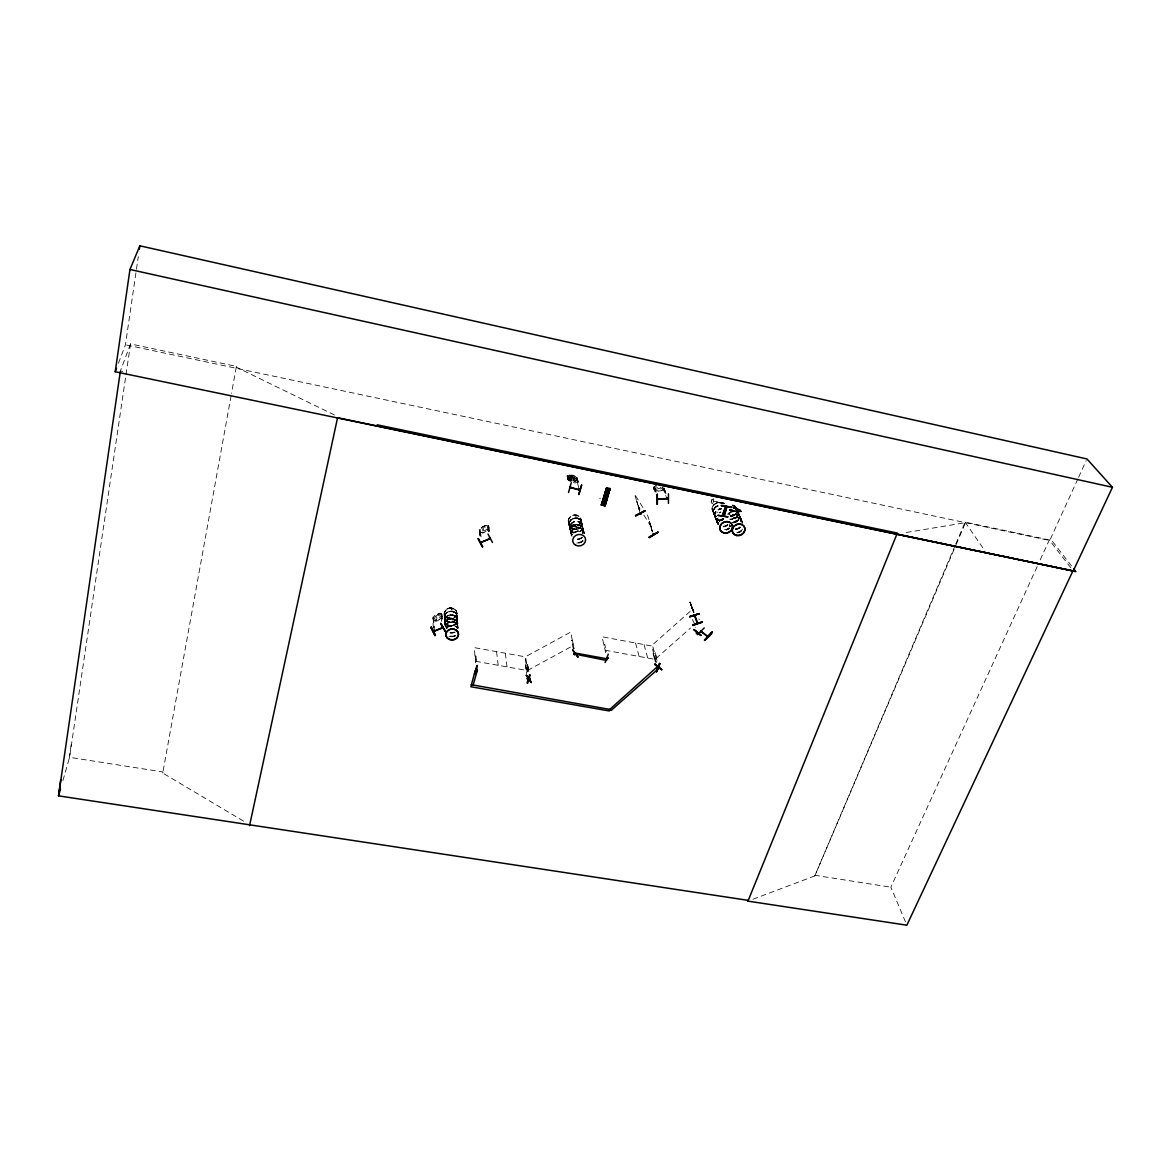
<?xml version="1.0" encoding="UTF-8"?>
<svg xmlns="http://www.w3.org/2000/svg" width="1171" height="1171" viewBox="0 0 1171 1171"><rect width="100%" height="100%" fill="white"/><g stroke="black" fill="none" stroke-linecap="round" stroke-linejoin="round"><path stroke-width="0.75" stroke-dasharray="5 3.75" d="M653.316 487.443L654.384 487.048L653.462 487.443L653.96 489.434L658.043 491.088L661.556 490.751M721.643 502.93L713.344 501.129L721.57 503.106M444.556 616.722C441.965 610.472 450.015 605.173 454.948 609.286M444.717 615.346L444.863 618.712M444.965 619.02L444.687 620.689L445.536 617.732M444.921 624.216L445.668 621.216L448.932 618.171M448.874 617.366L450.045 617.981M449.986 617.995L449.518 616.897L449.254 617.937M452.021 608.818L451.318 609.33M452.328 609.359L451.523 609.271M453.133 619.81L452.065 619.869L453.133 619.561M456.778 614.57L456.705 611.716L454.963 609.286M456.953 618.127L456.163 613.545M457.188 616.341A6.367 5.504 -4.1 0 1 447.82 621.538A6.367 5.504 -4.1 0 1 447.483 612.009A6.367 5.504 -4.1 0 1 457.188 616.341L456.397 619.4M457.261 621.801L457.114 618.434M457.554 620.132L455.753 624.216M457.817 623.47L457.041 626.441M69.265 758.384L71.46 742.575M118.417 363.317L125.429 344.801L136.187 271.013M136.451 269.213L138.295 256.61M62.941 780.53L69.572 757.33L125.736 376.418M126 374.618L130.537 343.923L236.41 366.377L231.492 393.412M568.184 520.949C568.316 515.02 577.098 512.561 580.318 517.523M576.059 532.585A6.426 5.709 -13.2 0 1 570.101 525.135L569.179 522.295M569.94 525.691L569.911 528.619L569.282 525.764M570.555 528.97L571.199 533.566M571.346 532.044L571.243 535.293M574.463 525.076L573.263 524.374L572.78 525.764M575.59 516.411L576.264 516.455M578.884 525.838L577.918 526.101M570.775 528.136L573.702 529.512L572.136 529.014A6.499 5.782 -13.2 0 1 572.209 518.914A6.499 5.782 -13.2 0 1 581.87 523.569L579.923 527.77M582.382 528.589L581.855 523.949M582.704 526.906L581.738 529.951M583.202 531.649L583.231 528.443M243.524 821.12L162.74 773.021L231.214 395.081M712.012 508.507C712.392 503.384 719.316 500.441 723.18 503.925M713.198 511.449L714.251 508.463M162.74 773.021L162.945 771.967L69.572 757.33M714.515 514.786L715.569 511.786M717.355 519.397L717.135 522.559L717.062 520.832M730.104 515.313L729.928 514.523M736.779 515.533L736.12 515.957M737.95 515.167L738.301 513.571M236.41 366.377L236.264 367.138L336.165 415.822M739.369 518.504L739.721 516.894L738.652 519.88M740.731 521.549L741.009 519.895M475.85 656.331L475.06 655.877L476.509 663.02M569.399 480.93L568.198 475.777L567.276 475.587L573.351 475.499M567.467 477.856L571.36 480.3M568.901 479.539L568.198 475.777M567.833 479.686L571.741 482.145M567.964 479.583L567.057 475.865L569.97 474.694C578.898 476.099 576.161 478.105 578.254 486.36M569.97 474.694L569.135 477.768L571.594 479.349L575.751 479.129L573.38 475.397M571.214 475.221L570.643 477.519L573.043 478.719L573.746 477.373C565.447 475.572 576.454 477.153 577.552 479.89L574.712 481.149L571.287 480.447M570.379 476.67L569.545 479.495M571.565 477.139L571.038 479.246L572.356 480.212M572.663 477.373L574.156 479.1L573.453 480.432M577.479 479.773L577.932 481.632M577.581 479.788L573.761 477.212L576.176 480.857L574.214 481.53M578.02 481.779L575.107 482.979L571.668 482.276M525.311 665.187L526.262 665.055L525.311 665.187L526.54 673.574M604.865 644.782L603.929 644.914L604.865 644.782L606.3 651.662M721.76 503.091L721.468 502.403L724.176 503.589L721.468 502.403M655.409 662.201L653.213 653.681L656.346 662.083M654.047 653.842L653.111 653.96M724.088 503.852L723.883 502.901M733.69 511.464L728.918 509.078M735.842 507.76L740.614 510.088M733.002 506.75L736.618 508.214L733.075 507.482M733.09 507.877L740.511 510.088L741.316 511.537L737.759 512.254L741.199 511.478L737.437 511.507M729.387 509.707L738.286 511.551L738.242 513.732M738.286 511.551L738.345 512.269L729.445 510.439M740.204 510.483C728.743 506.34 735.095 512.547 740.233 510.38M441.16 614.482C439.784 610.457 436.929 616.005 436.036 621.084L432.875 620.045M130.537 343.923L120.393 370.958L123.965 371.705M484.384 526.335L482.613 529.804L484.794 529.658L485.702 528.443L484.34 526.247M752.968 899.24L814.796 875.923L955.082 545.657M955.799 543.973L965.124 522.12L1049.318 539.948L1070.821 567.789M814.796 875.923L955.448 546.213M956.165 544.53L965.504 522.661L904.158 532.849M444.599 615.536L445.273 614.058M445.082 622.752L445.683 621.23M448.844 617.088L448.727 618.098M445.317 626.09L446.005 624.611M456.807 614.585C455.138 620.674 444.687 620.249 444.204 613.721M570.57 529.102L572.268 526.247M572.897 525.281L572.912 524.71M571.258 532.176L571.99 530.668M905.476 921.884L890.868 887.194L1037.184 566.53M1040.214 559.884L1049.318 539.948M1077.847 478.939L1049.743 540.504L125.429 344.801M1078.608 477.27L1086.205 460.627M577.83 525.794L578.781 525.53M582.543 533.083L583.085 531.429M485.365 525.633L482.276 526.994L481.164 531.078L485.409 530.463L487.341 528.37L487.151 526.891C480.403 523.13 495.304 527.916 485.321 525.545M717.311 519.47L718.057 517.992M737.232 516.543L737.993 515.094A6.499 5.665 -23.4 0 0 733.91 508.185M656.199 485.467L655.628 488.849L658.248 489.829L662.391 488.38L661.893 486.975M711.353 499.519C711.705 511.698 716.754 491.278 711.002 502.008M445.2 614.146L446.21 612.931M445.448 617.82L446.473 616.59M445.683 621.377L446.678 620.191M445.931 624.685L446.956 623.455M446.195 628.446L447.22 627.217M455.46 620.528L456.47 619.313M570.819 519.719L568.857 523.979L570.877 528.194M571.58 523.1L569.853 525.823L570.482 530.331M572.956 524.871L573.6 524.432M571.228 527.653L573.629 525.237L578.635 524.579M573.863 525.325L572.312 526.394M572.575 525.311L573.731 525.955L574.346 524.813M571.931 530.712L573.014 529.438M581.797 529.907L580.728 531.166A6.528 5.796 -13.2 0 0 579.938 522.281A6.528 5.796 -13.2 0 0 570.306 525.003A6.528 5.796 -13.2 0 0 574.463 532.922L570.497 530.361M488.746 526.057L489.054 528.136L486.141 531.502L482.935 532.907L479.598 532.146M485.409 525.559L482.174 526.862L479.32 530.302L480.242 537.416M719.828 503.545L720.194 503.501M716.608 512.151L717.94 512.195M734.876 514.713C738.477 512.02 737.188 505.726 732.622 505.067M439.184 619.81C446.517 610.881 439.169 621.816 435.993 620.996L432.772 620.103M433.372 628.124L432.655 617.659L435.612 614.614L438.788 613.443L441.716 613.999L440.882 614.336L441.467 621.391M698.692 618.859L699.468 619.444M479.876 535.323L479.246 529.892L480.095 529.526L481.091 537.05M489.302 531.546L488.614 526.145L487.809 526.452M690.129 611.408L652.32 645.001L657.136 661.571M656.082 658.453L690.348 628.168M692.749 619.342C691.666 619.4 695.515 624.128 695.633 627.568M655.233 652.569C654.252 652.598 657.751 657.59 657.78 661M433.49 617.6L434.412 631.169M664.352 488.614L661.483 490.708L664.235 488.614L665.962 493.635M653.316 487.546L656.126 485.321M446.663 620.162L449.503 618.581L452.84 618.42M730.294 516.294L733.222 514.508L736.618 514.508M733.514 515.679L734.905 514.728M570.745 480.578L572.209 479.583L570.116 477.812L572.707 479.422L574.815 478.778L573.38 479.832L575.605 481.647L574.654 481.457M713.637 499.9L713.183 502.461M480.183 529.79L479.246 529.892M639.586 511.61L636.775 501.334L639.834 510.468M639.512 510.644L637.214 502.052M652.306 531.956L649.363 521.534L652.203 530.961M527.638 670.412L573.366 645.499M573.322 649.085L571.536 640.61L572.312 640.2L574.112 648.661M528.78 671.525C528.194 661.161 525.516 663.708 528.004 671.934M572.473 640.449L571.536 640.61M527.009 665.23L527.77 664.821M488.292 531.634L487.619 526.218L488.688 526.218M482.935 532.746L486.038 531.385M573.614 525.559L576.937 524.476M579.25 531.693A6.426 5.709 -13.2 0 0 580.231 522.281A6.426 5.709 -13.2 0 0 570.101 525.135C574.917 529.409 583.978 523.51 580.318 517.538M574.654 481.091L577.654 479.847M719.257 512.62L720.853 511.961M728.904 514.508L729.577 514.479M733.28 514.655L730.236 516.148A6.411 5.577 -23.3 0 1 737.935 514.918A6.411 5.577 -23.3 0 1 740.467 521.227M733.529 515.708L730.294 516.616M567.393 477.797L570.35 476.509M437.764 614.19L435.832 616.824L436.959 618.156L438.905 616.532L437.72 614.102M690.217 602.992L689.924 602.157L690.963 605.144M690.656 604.031L692.163 608.437M690.685 604.28L693.261 611.716L692.076 608.1M692.383 608.949L690.07 602.245M692.661 609.374L693.247 609.974L691.183 605.495M449.518 618.61L451.172 618.347M574.654 526.526L576.322 526.262M654.443 487.487L656.141 492.552M576.044 477.709L577.054 477.958L578.752 484.823M814.562 875.235L890.868 887.194M475.587 661.293L527.052 670.471M479.51 532.205L482.979 532.834M605.158 650.227L655.438 659.449M571.185 475.324L573.746 477.373M568.096 476.099L567.188 475.909L567.994 479.349M729.27 510.029L738.462 511.961M721.38 502.652L723.795 503.149M731.816 506.926L736.72 507.907M452.826 618.273L456.836 620.864L454.407 618.756M579.338 527.638L582.294 529.058M577.069 517.948L578.65 518.46M577.859 521.315L581.841 523.92A6.411 5.709 -13.2 0 1 572.209 529.116A6.411 5.709 -13.2 0 1 572.297 519.177A6.411 5.709 -13.2 0 1 581.826 523.759A6.397 5.694 -13.2 0 1 572.224 529.102A6.397 5.694 -13.2 0 1 572.312 519.177A6.397 5.694 -13.2 0 1 581.811 523.759M578.606 524.447L581.577 525.999L583.26 528.589M719.067 520.363L715.247 517.772L714.588 514.611M735.227 511.303L736.764 511.829M736.574 514.376L739.428 515.913M737.847 517.509L740.701 518.929M732.607 505.082L734.115 505.609M733.822 507.994L736.647 509.414M653.96 489.332L658.087 491.044M731.465 509.356L734.349 510.863M454.655 622.225L457.832 625.504M447.834 621.728A6.367 5.504 -4.1 0 1 447.498 612.199A6.367 5.504 -4.1 0 1 457.202 616.532A6.367 5.504 -4.1 0 1 447.834 621.728L445.419 619.825M454.963 625.973L457.437 627.934M453.836 611.701L456.266 613.648M454.114 615.361L456.558 617.322L455.504 616.209M580.187 524.974L582.572 527.038M578.606 518.446L579.996 519.353M567.496 477.753L571.331 480.403M717.413 521.973L718.701 522.851A6.602 5.753 -22.7 0 0 718.379 524.388L718.716 522.793A6.499 5.65 -22.7 0 0 718.394 524.184M718.76 522.983L716.462 520.788M716.271 516.528L714.91 515.621L716.169 516.499A6.499 5.694 -22.9 0 1 713.388 510.834A6.499 5.694 -22.9 0 1 718.335 505.784M736.691 511.815L738.052 512.722M738.096 514.903L740.394 517.114M438.73 613.516L440.486 616.575L436.505 619.474L434.426 619.02L435.612 614.614M446.78 624.641L444.965 622.182M446.985 628.066L444.907 624.07M571.185 533.434L572.253 534.752A6.441 5.709 -13.2 0 1 572.077 527.111A6.441 5.709 -13.2 0 1 580.67 525.75A6.441 5.709 -13.2 0 1 582.47 533.259A6.426 5.709 -13.2 0 0 580.655 525.75A6.426 5.709 -13.2 0 0 572.092 527.111A6.426 5.709 -13.2 0 0 572.414 534.854M582.192 528.999L584.197 533.229A6.572 5.826 -13.2 0 0 576.791 527.609A6.572 5.826 -13.2 0 0 571.272 535.191M579.894 519.295L581.036 520.539M580.684 522.69L582.294 525.135M713.915 514.435L715.042 515.708M715.437 517.904L716.374 519.046M712.158 510.029L713.681 512.591L716.462 513.981A6.397 5.606 -23 0 1 713.168 505.667A6.397 5.606 -23 0 1 723.122 504.086M736.486 509.312L738.799 513.732M737.891 512.62L739.662 517.055M740.54 518.841L742.37 523.1A6.572 5.709 -23.3 0 0 738.725 517.919A6.572 5.709 -23.3 0 0 731.626 519.485M735.373 506.472L737.379 510.41L736.178 507.658M1052.509 541.441L1071.436 565.886M965.124 522.12L985.089 551.102M638.254 506.092L640.127 509.092M643.86 515.079L651.325 527.067M642.835 507.438L634.521 494.074L639.908 511.434M444.717 618.508L445.507 619.927M456.47 617.205L457.261 618.639M456.851 620.703L457.832 623.616M569.091 525.53L569.896 527.096M569.853 528.941L570.658 530.507M569.047 523.847L568.213 520.963M580.992 520.378A6.367 5.665 -13.2 0 1 571.463 525.691A6.367 5.665 -13.2 0 1 571.536 515.811A6.367 5.665 -13.2 0 1 580.992 520.378L581.811 523.744M583.173 530.112L583.802 531.488L582.411 525.677M740.555 509.985L741.272 511.625M712.744 511.39L712.041 508.507M713.9 514.406L713.256 511.288M716.491 520.919L715.744 517.86M717.15 522.588L717.706 523.993A6.572 5.738 -22.7 0 1 718.116 518.197M729.548 525.12L730.089 526.526M740.335 516.967L740.921 518.504M712.275 509.941L713.388 512.708M713.593 513.264L714.705 516.03A6.426 5.606 -22.9 0 0 723.737 519.134M714.91 516.601L717.179 522.266M717.399 522.837L717.969 524.257A6.47 5.635 -22.7 0 1 718.291 518.431M664.162 488.146L665.962 493.313M691.212 605.802L691.812 607.5M663.225 488.219L666.811 498.539M662.625 486.814L665.611 495.421M660.195 487.092L660.473 487.912L658.497 488.805L656.814 487.312M654.384 487.048L656.141 492.23M653.462 487.121L655.204 492.61M692.983 609.257L694.096 612.565M690.392 602.128L693.642 612.272M693.539 612.301L690.026 602.128L690.436 603.592M647.446 514.845L652.51 530.785M649.363 521.534L652.613 531.78M656.258 662.362L651.676 645.982L602.055 636.79L605.817 653.14M653.213 653.681L655.511 661.922M644.05 644.577L647.709 658.029M635.546 642.996L639.103 656.448M577.157 477.636L578.84 484.501M576.249 477.446L579.177 489.463M580.787 518.914L581.489 521.724M581.606 522.295L582.294 525.106M584.27 533.464L583.919 532.029L584.124 533.493A6.47 5.738 -13.2 0 0 576.893 528.077A6.47 5.738 -13.2 0 0 571.463 535.542M567.276 475.587L568.491 480.739M568.52 522.383L569.165 525.194M570.028 529.175L571.331 534.957L571.126 533.493M573.936 648.412L570.687 632.091L525.603 656.711L527.828 671.7M444.687 620.732L445.112 622.401M457.685 625.299L457.934 628.461A6.441 5.548 -4.2 0 0 453.104 621.947A6.441 5.548 -4.2 0 0 445.375 626.251M456.822 614.76L457.071 616.151M527.609 664.572L528.604 671.276M527.155 672.052L525.032 656.785L474.255 647.622L475.631 662.859M525.398 664.908L526.628 673.281M570.321 530.507L570.555 532.176M568.96 523.744L569.15 525.223M505.301 653.228L507.058 666.899M488.468 525.852L489.156 531.253M487.956 526.54L488.453 531.927M496.577 651.647L498.202 665.333M480.095 529.526L480.944 536.757M475.938 656.038L476.582 662.727M742.224 521.812L742.326 523.291M740.892 518.387L741.038 520.026M456.836 613.077A6.25 5.416 -4.1 0 1 447.629 618.171A6.265 5.431 -4.1 0 1 447.293 608.92A6.265 5.431 -4.1 0 1 456.851 613.194A6.221 5.401 -4.1 0 1 447.644 618.171A6.221 5.401 -4.1 0 1 447.307 608.832A6.221 5.401 -4.1 0 1 456.807 613.077A6.265 5.431 -4.1 0 1 447.629 618.303A6.25 5.416 -4.1 0 1 447.293 608.803A6.25 5.416 -4.1 0 1 456.836 613.077L457.085 616.136A6.265 5.416 -4.1 0 1 447.849 621.245A6.265 5.416 -4.1 0 1 447.512 611.862A6.265 5.416 -4.1 0 1 457.071 616.136M457.114 616.751A6.265 5.416 -4.1 0 1 447.893 621.86A6.265 5.416 -4.1 0 1 447.556 612.477A6.265 5.416 -4.1 0 1 457.114 616.751L457.378 619.81A6.294 5.445 -4.1 0 1 448.112 624.948A6.294 5.445 -4.1 0 1 447.776 615.522A6.294 5.445 -4.1 0 1 457.378 619.81A6.279 5.431 -4.1 0 1 448.112 624.933A6.279 5.431 -4.1 0 1 447.79 615.536A6.279 5.431 -4.1 0 1 457.363 619.81M457.422 620.425A6.294 5.431 -4.1 0 1 448.156 625.563A6.294 5.431 -4.1 0 1 447.834 616.151A6.294 5.431 -4.1 0 1 457.422 620.425L457.949 626.69M444.585 617.337L444.819 620.396M444.834 621.011L445.287 627.275M441.95 614.219L442.301 621.054M441.716 613.999L442.155 620.776M433.49 617.322L434.075 627.51M447.073 627.876A6.294 5.431 -4.2 0 1 446.414 620.557A6.294 5.431 -4.2 0 1 454.816 619.196A6.294 5.431 -4.2 0 1 456.91 626.28M455.036 632.033A6.441 5.548 -4.2 0 1 448.61 632.34M445.448 625.856A6.338 5.46 -4.2 0 1 453.045 621.625A6.338 5.46 -4.2 0 1 457.773 628.11M453.44 632.164A6.338 5.46 -4.2 0 1 450.176 632.311M455.285 635.955A6.367 5.474 -4.3 0 1 453.777 636.57M450.498 636.731A6.367 5.474 -4.3 0 1 448.947 636.248M447.293 627.715A6.367 5.474 -4.3 0 1 454.948 626.485M456.295 627.29A6.367 5.474 -4.3 0 1 457.349 628.373M455.329 635.809A6.455 5.562 -4.2 0 1 448.888 636.116M447.205 627.436A6.455 5.562 -4.2 0 1 454.977 626.178M456.339 627.012A6.455 5.562 -4.2 0 1 457.407 628.11M455.241 635.326A6.353 5.474 -4.2 0 1 447.556 634.814M446.283 628.256A6.353 5.474 -4.2 0 1 451.684 625.255A6.353 5.474 -4.2 0 1 457.29 627.744M454.992 632.179A6.338 5.46 -4.2 0 1 448.669 632.472M445.492 626.485A6.338 5.46 -4.2 0 1 452.284 622.152A6.338 5.46 -4.2 0 1 457.978 627.319M573 532.527A6.426 5.709 -13.2 0 1 571.009 524.345A6.426 5.709 -13.2 0 1 580.362 522.837A6.426 5.709 -13.2 0 1 580.714 531.297M572.341 534.562A6.441 5.709 -13.2 0 1 572.019 526.818A6.441 5.709 -13.2 0 1 580.596 525.442A6.441 5.709 -13.2 0 1 582.411 532.951M581.87 523.569A6.499 5.782 -13.2 0 1 572.121 528.985M582.207 537.679A6.47 5.738 -13.2 0 1 575.986 539.421M582.075 537.094A6.47 5.738 -13.2 0 1 575.854 538.85M571.975 536.333A6.47 5.738 -13.2 0 1 575.927 527.682A6.47 5.738 -13.2 0 1 583.992 532.937M581.68 542.129A6.499 5.753 -13.2 0 1 576.776 542.92A6.602 5.855 -13.2 0 0 583.041 541.017M575.283 532.381A6.499 5.753 -13.2 0 1 576.849 531.722M573.819 533.083A6.602 5.855 -13.2 0 1 580.187 531.297M582.997 540.841A6.602 5.855 -13.2 0 1 576.659 542.627M573.79 532.907A6.602 5.855 -13.2 0 1 581.724 531.634M582.88 540.578A6.499 5.753 -13.2 0 1 576.644 542.334M573.805 532.776A6.499 5.753 -13.2 0 1 581.621 531.517M582.192 537.357A6.572 5.826 -13.2 0 1 575.869 539.143M729.196 513.513A6.426 5.592 -23.4 0 1 738.096 513.147A6.426 5.592 -23.4 0 1 737.598 521.241M736.237 522.207A6.426 5.592 -23.4 0 1 734.685 522.837M730.397 516.455A6.47 5.621 -23.3 0 1 738.111 515.211A6.47 5.621 -23.3 0 1 740.658 521.578A6.411 5.577 -23.3 0 0 738.154 515.416A6.411 5.577 -23.3 0 0 730.499 516.645M732.665 505.448A6.338 5.533 -23.5 0 1 736.837 511.478A6.338 5.533 -23.5 0 1 730.397 516.66A6.353 5.548 -23.5 0 0 736.852 511.493A6.353 5.548 -23.5 0 0 732.665 505.448M737.979 515.094A6.499 5.665 -23.4 0 1 729.943 519.514M727.894 514.186A6.411 5.592 -23.4 0 1 737.262 512.122A6.411 5.592 -23.4 0 1 737.349 520.685M736.003 521.637A6.411 5.592 -23.4 0 1 732.812 522.529M733.954 508.463A6.397 5.577 -23.4 0 1 738.169 514.537A6.397 5.577 -23.4 0 1 731.655 519.748A6.47 5.621 -23.3 0 1 741.682 520.51M727.879 514.332A6.514 5.679 -23.4 0 1 737.408 512.239A6.514 5.679 -23.4 0 1 737.51 520.934M736.135 521.915A6.514 5.679 -23.4 0 1 734.554 522.559M733.719 507.907A6.397 5.577 -23.5 0 1 737.73 514.713A6.397 5.577 -23.5 0 1 729.826 519.06M742.516 529.116A6.484 5.635 -23.2 0 1 736.837 532.22M732.958 522.573A6.484 5.635 -23.2 0 1 740.687 521.329M740.233 527.506A6.47 5.621 -23.3 0 1 734.027 529.233M730.353 526.73A6.47 5.621 -23.3 0 1 729.811 525.369M739.984 526.935A6.47 5.621 -23.3 0 1 735.417 528.794M730.119 526.16A6.47 5.621 -23.3 0 1 729.577 524.798M731.538 519.177A6.47 5.621 -23.3 0 1 737.759 517.421A6.47 5.621 -23.3 0 1 741.975 521.315M740.306 531.883A6.499 5.635 -23.2 0 1 737.086 532.79M734.568 522.164A6.499 5.635 -23.2 0 1 736.135 521.519M741.653 530.785A6.602 5.723 -23.2 0 1 736.998 532.688M733.046 522.881A6.602 5.723 -23.2 0 1 739.384 521.095M741.58 530.609A6.587 5.723 -23.2 0 1 736.925 532.512M732.973 522.705A6.587 5.723 -23.2 0 1 739.311 520.919M740.218 527.36A6.572 5.709 -23.3 0 1 735.564 529.263M730.177 526.584A6.572 5.709 -23.3 0 1 729.621 525.194M731.553 519.309A6.572 5.709 -23.3 0 1 738.652 517.743A6.572 5.709 -23.3 0 1 742.282 522.983M740.145 527.184A6.572 5.709 -23.3 0 1 735.49 529.087M730.104 526.408A6.572 5.709 -23.3 0 1 729.548 525.018M722.419 520.319A6.426 5.621 -22.8 0 1 714.808 515.855A6.426 5.621 -22.8 0 1 721.424 509.107M714.705 516.016A6.426 5.606 -22.9 0 1 721.19 508.551M722.361 520.217A6.528 5.709 -22.9 0 1 714.632 515.679A6.528 5.709 -22.9 0 1 721.351 508.829M722.287 520.041A6.528 5.709 -22.9 0 1 714.559 515.503A6.528 5.709 -22.9 0 1 721.277 508.653M716.33 516.616A6.411 5.606 -22.9 0 1 713.549 511.024A6.411 5.606 -22.9 0 1 718.423 506.048M718.789 522.822A6.47 5.65 -22.8 0 1 715.905 517.963M719.36 512.825A6.47 5.65 -22.8 0 1 720.926 512.181M716.14 516.323A6.499 5.694 -22.9 0 1 713.315 510.658A6.499 5.694 -22.9 0 1 718.262 505.609M716.11 516.06A6.411 5.606 -22.9 0 1 713.329 510.468A6.411 5.606 -22.9 0 1 718.204 505.491M715.115 513.542A6.382 5.592 -23 0 1 713.256 505.843A6.382 5.592 -23 0 1 721.922 503.413M727.864 524.974A6.47 5.635 -22.7 0 1 723.297 526.848A6.572 5.738 -22.7 0 0 727.864 524.842A6.572 5.738 -22.7 0 1 723.136 526.569M727.645 524.403A6.47 5.635 -22.7 0 1 723.063 526.277M717.735 523.627A6.47 5.635 -22.7 0 1 718.057 517.86M729.27 528.384A6.499 5.665 -22.7 0 1 726.327 530.009M720.721 520.583A6.499 5.665 -22.7 0 1 723.678 518.973M729.255 528.253A6.602 5.753 -22.7 0 1 726.269 529.892M718.452 524.564A6.602 5.753 -22.7 0 1 718.76 523.042M719.477 521.593A6.602 5.753 -22.7 0 1 723.576 518.68M729.182 528.077A6.602 5.753 -22.7 0 1 726.196 529.716M719.404 521.417A6.602 5.753 -22.7 0 1 723.502 518.504M729.035 527.814A6.499 5.65 -22.7 0 1 722.8 529.57M719.418 521.256A6.499 5.65 -22.7 0 1 723.444 518.402M717.721 523.876A6.572 5.738 -22.7 0 1 718.057 518.021M716.037 518.241A6.455 5.635 -22.8 0 0 718.921 523.086A6.441 5.621 -22.8 0 1 716.052 518.241M600.094 498.831A2.342 0.922 17.1 0 1 600.108 498.099M741.448 519.939L739.033 514.289L741.433 519.953M448.098 625.416A6.382 5.518 -4.1 0 0 457.495 620.206A6.382 5.518 -4.1 0 0 447.761 615.858A6.382 5.518 -4.1 0 0 448.098 625.416M446.4 620.337A6.294 5.431 -4.2 0 0 447.059 627.656A6.279 5.416 -4.2 0 1 446.414 620.352A6.294 5.431 -4.2 0 1 454.802 618.991A6.294 5.431 -4.2 0 1 456.895 626.075A6.279 5.416 -4.2 0 0 454.787 619.005A6.279 5.416 -4.2 0 0 446.414 620.352M447.673 618.464A6.221 5.387 -4.1 0 0 456.822 613.384A6.221 5.387 -4.1 0 0 447.337 609.14A6.221 5.387 -4.1 0 0 447.673 618.464M448.083 625.226A6.382 5.518 -4.1 0 0 457.48 620.015A6.382 5.518 -4.1 0 0 447.746 615.668A6.382 5.518 -4.1 0 0 448.083 625.226M452.006 618.727A6.294 5.431 -4.2 0 0 445.375 625.856A6.279 5.431 -4.2 0 1 452.006 618.742A6.294 5.431 -4.2 0 1 456.939 626.617A6.279 5.431 -4.2 0 0 452.006 618.742M446.049 627.129A6.294 5.431 -4.2 0 0 447.102 628.212A6.279 5.431 -4.2 0 1 446.063 627.129M571.96 526.613A6.426 5.709 -13.2 0 0 572.297 534.357A6.411 5.709 -13.2 0 1 571.975 526.613A6.426 5.709 -13.2 0 1 580.538 525.237A6.426 5.709 -13.2 0 1 582.353 532.746A6.411 5.709 -13.2 0 0 580.538 525.237A6.411 5.709 -13.2 0 0 571.975 526.613M571.536 525.969A6.353 5.665 -13.2 0 0 581.05 520.656A6.353 5.665 -13.2 0 0 571.609 516.104A6.353 5.665 -13.2 0 0 571.536 525.969M572.092 528.531A6.397 5.694 -13.2 0 0 581.68 523.203A6.397 5.694 -13.2 0 0 572.18 518.621A6.397 5.694 -13.2 0 0 572.092 528.531"/><path stroke-width="1.5" d="M658.468 498.787L658.204 499.051M666.709 498.553L666.665 498.099M668.436 503.34L668.436 493.796M725.42 511.098L724.132 511.654L725.2 511.727M481.632 541.807L481.676 542.597L481.383 541.661M707.313 635.56L707.694 636.79L700.507 630.993M433.314 631.271L434.368 630.862M434.339 630.496L434.309 630.759M442.609 627.466L441.994 627.656M60.76 779.696L58.55 795.856L748.254 900.367L747.962 901.128L897.337 533.068L377.135 424.81M115.226 371.734L129.952 269.491L139.861 245.808L1086.966 458.959L1112.45 487.297L1073.236 570.936L115.226 371.734L116.5 368.367M120.335 371.368L58.55 795.856L60.497 789.034M139.349 249.408L139.861 245.808M697.243 622.021L697.711 623.323L697.374 622.416M529.79 678.829L529.716 678.082M654.721 664.484L661.82 669.827L654.999 663.913M249.555 825.657L337.57 417.725L1073.236 570.936M574.785 653.316L575.093 653.594M656.726 667.28L609.784 709.392L609.257 710.958L470.859 686.748L475.192 670.749M477.095 671.085L473.172 685.02M474.504 673.998L476.978 665.567M477.387 665.421L475.002 673.793M477.168 669.314L477.183 670.31L476.26 669.241M477.27 669.9L476.407 670.134M490.166 538.426L480.71 542.554L481.676 542.129M571.243 482.759L568.535 492.464M489.2 538.25L489.361 539.216L490.02 538.44M581.709 485.116L578.752 494.557L581.592 484.896M607.368 488.146L602.333 505.184L601.25 504.964L606.519 488.029L607.603 488.263L602.406 505.199L601.484 504.935L606.622 487.853L610.047 488.658L605.114 505.77L603.943 505.521L609.227 488.614L610.325 488.834L609.169 488.6L604.47 505.623M601.674 505.052L606.622 487.853M607.325 488.087L601.879 505.082M700.668 631.491L701.385 632.033L701.458 631.169M527.36 678.316L527.257 679.136L528.223 678.917M529.629 674.701L527.096 683.015M602.611 505.023L603.636 505.228M604.382 505.623L609.681 488.702M604.836 505.579L610.018 488.556L605.114 505.77L601.235 504.95M574.068 653.96L574.449 654.589L574.961 652.569M433.416 631.242L442.697 627.495M574.419 654.004L606.563 660.459L606.959 657.765M605.1 662.508L608.276 654.15M608.056 658.102L607.295 658.219M721.438 505.667L731.465 507.189L721.395 505.433M722.478 515.738L725.83 506.575M723.722 516.016L726.898 506.633L723.839 516.016M724.249 516.104L726.84 506.619M657.663 666.914C657.765 668.48 656.214 666.24 658.439 668.743L611.101 710.46L609.784 709.392L471.269 684.684M659.902 663.635L656.477 671.832L659.844 663.591M531.312 682.634L526.321 675.228L531.327 682.356M748.152 900.353L747.845 901.114L906.866 925.192L1073.031 570.672M659.405 666.431L659.288 666.021M696.672 632.926L697.228 632.603M653.14 534.357L653.594 534.093M721.453 505.55L731.29 507.599M478.368 538.528L482.818 546.725M657.399 499.183L667.836 498.422M667.646 498.919L667.602 498.026M694.974 615.448L694.71 616.253L694.432 615.346M694.447 615.536L695.091 616.019L694.608 614.746M697.696 623.192L694.886 615.39M528.809 678.96C530.668 677.497 529.307 680.351 528.853 678.272M574.171 653.638L575.283 654.106L574.449 654.589M659.083 666.24L658.439 666.811L659.317 666.489M661.703 669.578L655.013 664.191M697.301 632.325L696.525 633.16M697.345 632.984L696.994 632.179L696.482 633.262M667.733 498.846L667.499 497.938M569.984 487.575L570.98 488.19L570.833 487.224M697.272 634.682L704.239 627.949M700.785 631.637L700.961 630.803M569.984 487.165L579.982 490.064L579.923 489.097M704.503 640.113C719.828 624.846 708.894 633.76 704.898 640.42M704.883 640.376L711.778 633.599L711.28 633.028M694.008 629.793L701.092 635.268L694.096 629.661M659.317 666.445L658.585 667.075L658.292 666.182M574.302 654.179L575.02 653.842M579.967 490.02L569.779 487.473M482.393 547.135L477.973 538.719M435.466 635.136L431.265 627.114M431.206 627.144L434.997 635.59M431.148 627.422L435.378 635.429M644.709 510.6L635.487 515.65L644.972 511.039M635.707 515.972L644.914 510.922M649.32 537.723L658.131 532.102L649.129 537.401M658.161 532.161L649.012 537.108M529.819 678.858L528.882 678.316M572.692 650.007L578.123 657.282L572.736 649.993M700.726 635.516L693.92 629.515M440.662 623.616L445.39 631.432L440.794 623.528M445.375 631.418L440.647 623.338M689.719 616.678L699.38 613.604L689.778 616.868M689.66 616.532L699.38 613.604M692.705 624.831L702.454 622.094L692.925 625.475M657.297 494.543L656.829 504.145L657.326 494.323M442.038 628.212L441.774 627.261M657.268 494.338L657.399 504.115M658.351 499.505L658.204 498.583M480.944 542.378L490.225 538.762L490.107 537.957M481.018 542.89L480.71 541.953M488.014 534.064L492.479 542.495M667.763 498.802L657.253 499.08M640.069 513.205L640.405 513.981M640.522 513.484L641.02 514.289M528.033 678.785L528.165 678.36M433.519 631.593L442.784 627.89L442.433 626.997M603.987 505.535L604.836 505.638M722.112 515.664L725.727 506.531M528.092 679.341L527.287 678.433M657.473 499.578L657.253 498.744M475.236 671.188L477.139 671.525M575.034 652.994L607.09 658.834M476.407 669.768L477.285 669.929M608.042 658.453L607.178 657.721M607.076 658.585L607.851 657.839M601.982 503.179L605.363 503.867M606.124 489.683L609.505 490.386M609.154 491.542L605.773 490.839M896.942 534.049L1075.9 571.638L1073.675 568.755M129.952 269.491L1112.45 487.297M656.594 671.817L659.375 663.284M530.17 675.052L527.609 683.366M701.092 631.33L707.987 636.541M700.741 630.759L701.341 631.725M711.426 633.321L704.532 640.083M526.321 675.228L531.297 682.4M694.652 616.107L694.271 614.863M434.514 631.14L434.09 630.349M430.796 627.568L435.026 635.575M694.462 615.434L697.184 622.855M697.067 622.723L697.316 623.426L696.921 622.138M692.808 625.138L702.322 621.713M707.577 636.292L707.167 635.575M694.242 615.068L694.608 616.122M696.335 632.633L696.716 633.467M653.784 534.532L653.169 533.493M656.785 666.841L656.99 667.763M579.206 488.951L578.972 489.346M579.074 489.024L579.162 489.917M570.687 487.707L569.882 487.136M490.268 538.25L489.873 537.957M489.156 538.367L489.258 539.172M477.241 669.417L477.314 670.251M433.651 631.023L433.446 630.613M605.422 495.04C606.402 497.748 607.72 492.991 605.422 495.04M718.086 515.328L728.084 516.909L718.086 515.401M608.159 494.791L604.778 494.089L608.159 494.791M607.603 496.402L604.221 495.714L607.603 496.402M608.598 493.152L605.217 492.464L608.598 493.152M449.152 639.19A6.353 5.46 -4.3 0 0 458.505 634.038A6.353 5.46 -4.3 0 0 448.815 629.735A6.353 5.46 -4.3 0 0 449.152 639.19M449.166 639.425A6.367 5.474 -4.3 0 0 458.534 634.258A6.367 5.474 -4.3 0 0 448.83 629.939A6.367 5.474 -4.3 0 0 449.166 639.425M575.869 545.335A6.514 5.753 -13.2 0 0 585.632 539.919A6.514 5.753 -13.2 0 0 575.971 535.308A6.514 5.753 -13.2 0 0 575.869 545.335M736.632 535.542A6.499 5.635 -23.1 0 0 744.888 528.165A6.499 5.635 -23.1 0 0 734.407 525.999A6.499 5.635 -23.1 0 0 736.632 535.542M736.559 535.337A6.484 5.621 -23.1 0 0 744.785 527.975A6.484 5.621 -23.1 0 0 734.334 525.808A6.484 5.621 -23.1 0 0 736.559 535.337M724.176 533.025A6.528 5.665 -22.6 0 0 732.431 525.603A6.528 5.665 -22.6 0 0 721.892 523.437A6.528 5.665 -22.6 0 0 724.176 533.025A6.514 5.665 -22.6 0 0 732.417 525.618A6.514 5.665 -22.6 0 0 721.907 523.452A6.514 5.665 -22.6 0 0 724.176 533.01"/></g></svg>
